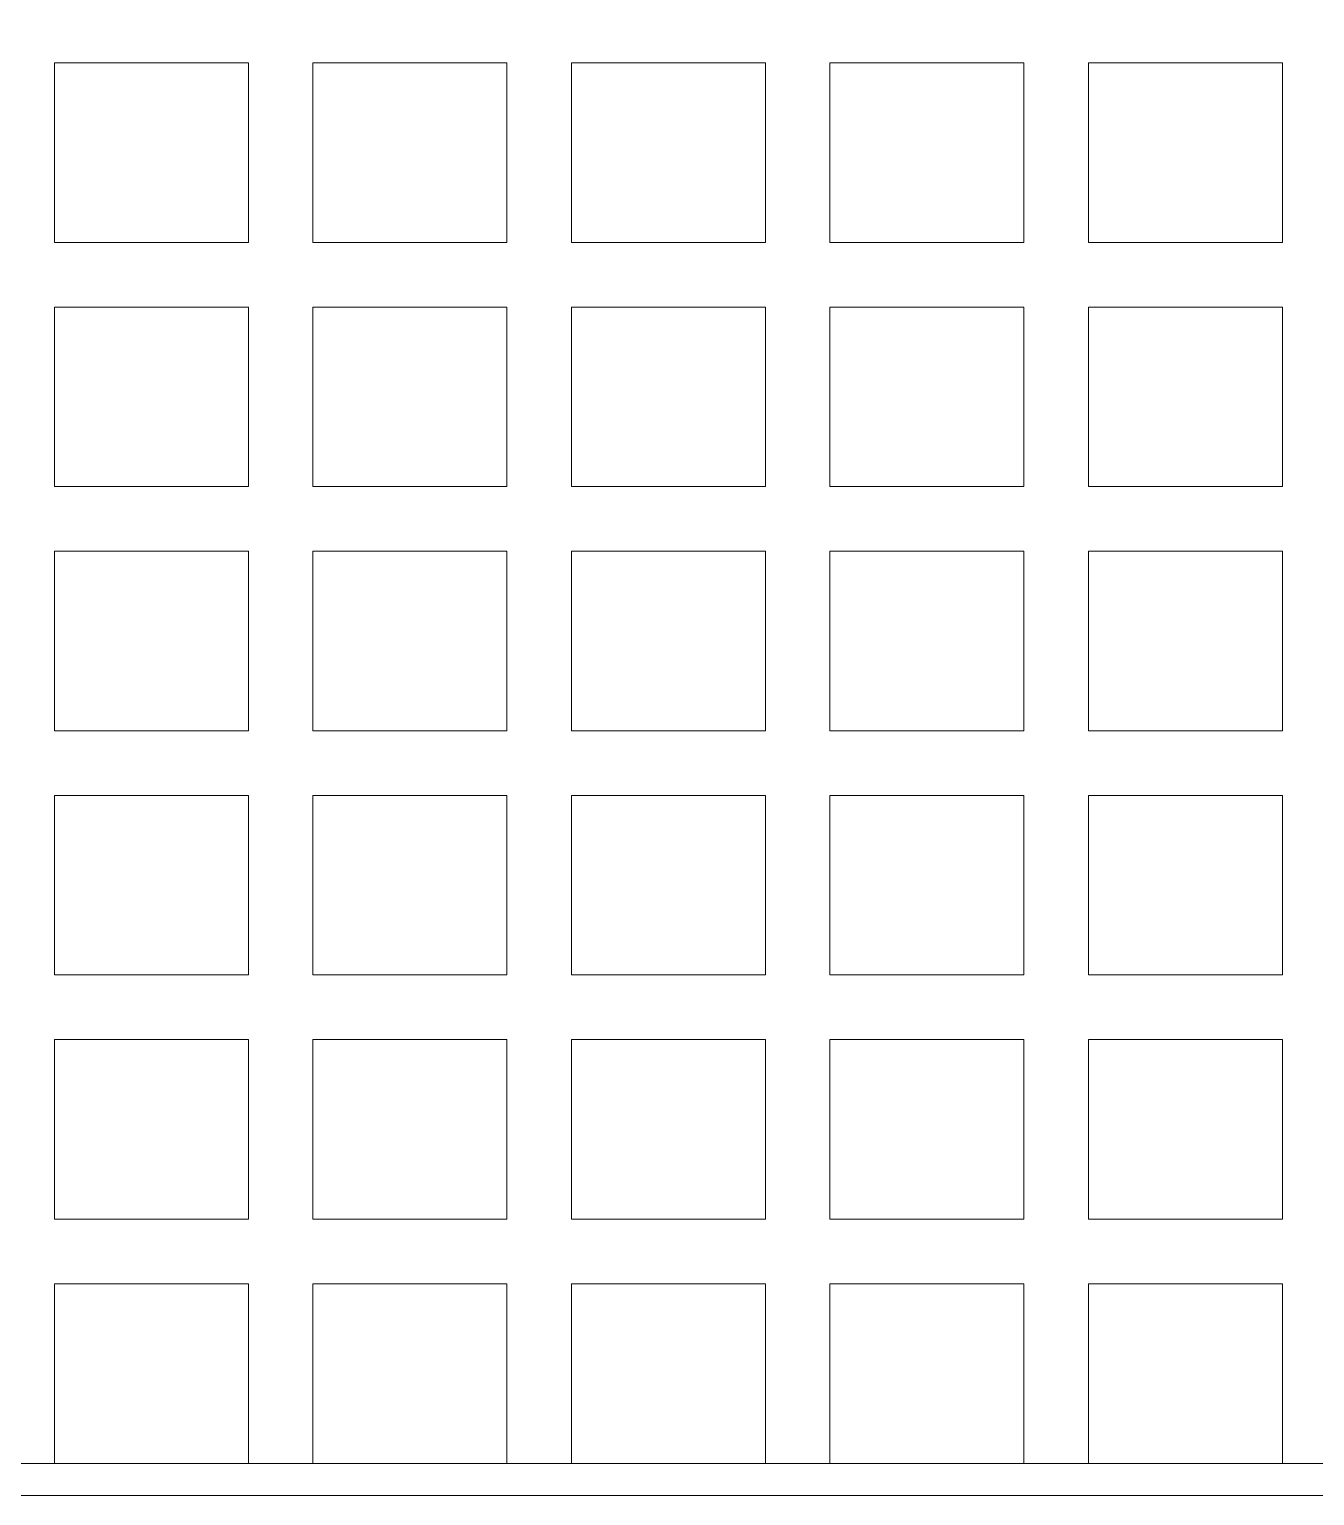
# Model space of a CAD drawing. Header units: millimetres. Extents: x 3554773 to 3850347, y -1853213 to -1653133.
# Drawn here: x 3621865 to 3625887, y -1716538 to -1711950 of the extents above; entities that cross this region are included whole.
import ezdxf

# ---------------------------------------------------------------- set-up
doc = ezdxf.new("R2010")
doc.units = ezdxf.units.MM
doc.header["$MEASUREMENT"] = 0
doc.set_wipeout_variables(frame=1)
doc.linetypes.add('Wipeout_Contour', pattern=[1000, 0, -1000])
doc.layers.add('Structural - Bearing', color=7, linetype='Continuous')
doc.layers.add('Structural - Bearing_Pen_No__3', color=7, linetype='Continuous', lineweight=18, true_color=0xff6600)

msp = doc.modelspace()

# ---------------------------------------------------------------- wipeouts: each hides what was drawn before it
at = {"color": 254, "linetype": 'Wipeout_Contour', "lineweight": 0, "ltscale": 40704785.87758876}
msp.add_wipeout([(3619213.6, -1709460), (3618066.4, -1709460), (3618066.4, -1720177.4), (3618167.5, -1720177.4), (3618167.5, -1720379.6), (3634378.4, -1720379.6), (3634378.4, -1709460), (3633368.7, -1709460), (3633368.7, -1716739.7), (3619213.6, -1716739.7)], dxfattribs=at).dxf.layer = 'Structural - Bearing'

# ---------------------------------------------------------------- next in the draw order: wipeouts: each hides what was drawn before it
at = {"color": 254, "linetype": 'Wipeout_Contour', "lineweight": 0, "ltscale": 16278548.82559348}
msp.add_wipeout([(3621943.5, -1712055.1), (3621943.5, -1712616.8), (3622550.2, -1712616.8), (3622550.2, -1712055.1)], dxfattribs=at).dxf.layer = 'Structural - Bearing'
at = {"color": 254, "linetype": 'Wipeout_Contour', "lineweight": 0, "ltscale": 16279272.92324078}
msp.add_wipeout([(3623359.1, -1712055.1), (3622752.4, -1712055.1), (3622752.4, -1712616.8), (3623359.1, -1712616.8)], dxfattribs=at).dxf.layer = 'Structural - Bearing'
at = {"color": 254, "linetype": 'Wipeout_Contour', "lineweight": 0, "ltscale": 16279997.02790351}
msp.add_wipeout([(3623561.3, -1712616.8), (3624167.9, -1712616.8), (3624167.9, -1712055.1), (3623561.3, -1712055.1)], dxfattribs=at).dxf.layer = 'Structural - Bearing'
at = {"color": 254, "linetype": 'Wipeout_Contour', "lineweight": 0, "ltscale": 16280721.13985184}
msp.add_wipeout([(3624370.1, -1712616.8), (3624976.8, -1712616.8), (3624976.8, -1712055.1), (3624370.1, -1712055.1)], dxfattribs=at).dxf.layer = 'Structural - Bearing'
at = {"color": 254, "linetype": 'Wipeout_Contour', "lineweight": 0, "ltscale": 16281445.25881373}
msp.add_wipeout([(3625179, -1712055.1), (3625179, -1712616.8), (3625785.6, -1712616.8), (3625785.6, -1712055.1)], dxfattribs=at).dxf.layer = 'Structural - Bearing'
at = {"color": 254, "linetype": 'Wipeout_Contour', "lineweight": 0, "ltscale": 16278870.07292239}
msp.add_wipeout([(3621943.5, -1713380.7), (3622550.2, -1713380.7), (3622550.2, -1712819), (3621943.5, -1712819)], dxfattribs=at).dxf.layer = 'Structural - Bearing'
at = {"color": 254, "linetype": 'Wipeout_Contour', "lineweight": 0, "ltscale": 16279594.15625959}
msp.add_wipeout([(3623359.1, -1712819), (3622752.4, -1712819), (3622752.4, -1713380.7), (3623359.1, -1713380.7)], dxfattribs=at).dxf.layer = 'Structural - Bearing'
at = {"color": 254, "linetype": 'Wipeout_Contour', "lineweight": 0, "ltscale": 16280318.24661368}
msp.add_wipeout([(3623561.3, -1712819), (3623561.3, -1713380.7), (3624167.9, -1713380.7), (3624167.9, -1712819)], dxfattribs=at).dxf.layer = 'Structural - Bearing'
at = {"color": 254, "linetype": 'Wipeout_Contour', "lineweight": 0, "ltscale": 16281042.34427556}
msp.add_wipeout([(3624370.1, -1713380.7), (3624976.8, -1713380.7), (3624976.8, -1712819), (3624370.1, -1712819)], dxfattribs=at).dxf.layer = 'Structural - Bearing'
at = {"color": 254, "linetype": 'Wipeout_Contour', "lineweight": 0, "ltscale": 16281766.44895213}
msp.add_wipeout([(3625179, -1712819), (3625179, -1713380.7), (3625785.6, -1713380.7), (3625785.6, -1712819)], dxfattribs=at).dxf.layer = 'Structural - Bearing'
at = {"color": 254, "linetype": 'Wipeout_Contour', "lineweight": 0, "ltscale": 16279191.34889413}
msp.add_wipeout([(3621943.5, -1713582.9), (3621943.5, -1714144.6), (3622550.2, -1714144.6), (3622550.2, -1713582.9)], dxfattribs=at).dxf.layer = 'Structural - Bearing'
at = {"color": 254, "linetype": 'Wipeout_Contour', "lineweight": 0, "ltscale": 16279915.41796329}
msp.add_wipeout([(3622752.4, -1714144.6), (3623359.1, -1714144.6), (3623359.1, -1713582.9), (3622752.4, -1713582.9)], dxfattribs=at).dxf.layer = 'Structural - Bearing'
at = {"color": 254, "linetype": 'Wipeout_Contour', "lineweight": 0, "ltscale": 16280639.49405016}
msp.add_wipeout([(3624167.9, -1713582.9), (3623561.3, -1713582.9), (3623561.3, -1714144.6), (3624167.9, -1714144.6)], dxfattribs=at).dxf.layer = 'Structural - Bearing'
at = {"color": 254, "linetype": 'Wipeout_Contour', "lineweight": 0, "ltscale": 16281363.57742487}
msp.add_wipeout([(3624370.1, -1713582.9), (3624370.1, -1714144.6), (3624976.8, -1714144.6), (3624976.8, -1713582.9)], dxfattribs=at).dxf.layer = 'Structural - Bearing'
at = {"color": 254, "linetype": 'Wipeout_Contour', "lineweight": 0, "ltscale": 16282087.66781541}
msp.add_wipeout([(3625785.6, -1713582.9), (3625179, -1713582.9), (3625179, -1714144.6), (3625785.6, -1714144.6)], dxfattribs=at).dxf.layer = 'Structural - Bearing'
at = {"color": 254, "linetype": 'Wipeout_Contour', "lineweight": 0, "ltscale": 16279512.65367681}
msp.add_wipeout([(3621943.5, -1714908.6), (3622550.2, -1714908.6), (3622550.2, -1714346.9), (3621943.5, -1714346.9)], dxfattribs=at).dxf.layer = 'Structural - Bearing'
at = {"color": 254, "linetype": 'Wipeout_Contour', "lineweight": 0, "ltscale": 16280236.7084769}
msp.add_wipeout([(3622752.4, -1714908.6), (3623359.1, -1714908.6), (3623359.1, -1714346.9), (3622752.4, -1714346.9)], dxfattribs=at).dxf.layer = 'Structural - Bearing'
at = {"color": 254, "linetype": 'Wipeout_Contour', "lineweight": 0, "ltscale": 16280960.77029614}
msp.add_wipeout([(3624167.9, -1714346.9), (3623561.3, -1714346.9), (3623561.3, -1714908.6), (3624167.9, -1714908.6)], dxfattribs=at).dxf.layer = 'Structural - Bearing'
at = {"color": 254, "linetype": 'Wipeout_Contour', "lineweight": 0, "ltscale": 16281684.83938298}
msp.add_wipeout([(3624976.8, -1714346.9), (3624370.1, -1714346.9), (3624370.1, -1714908.6), (3624976.8, -1714908.6)], dxfattribs=at).dxf.layer = 'Structural - Bearing'
at = {"color": 254, "linetype": 'Wipeout_Contour', "lineweight": 0, "ltscale": 16282408.91548676}
msp.add_wipeout([(3625785.6, -1714346.9), (3625179, -1714346.9), (3625179, -1714908.6), (3625785.6, -1714908.6)], dxfattribs=at).dxf.layer = 'Structural - Bearing'
at = {"color": 254, "linetype": 'Wipeout_Contour', "lineweight": 0, "ltscale": 16279833.98718383}
msp.add_wipeout([(3621943.5, -1715110.8), (3621943.5, -1715672.5), (3622550.2, -1715672.5), (3622550.2, -1715110.8)], dxfattribs=at).dxf.layer = 'Structural - Bearing'
at = {"color": 254, "linetype": 'Wipeout_Contour', "lineweight": 0, "ltscale": 16280558.02767199}
msp.add_wipeout([(3623359.1, -1715110.8), (3622752.4, -1715110.8), (3622752.4, -1715672.5), (3623359.1, -1715672.5)], dxfattribs=at).dxf.layer = 'Structural - Bearing'
at = {"color": 254, "linetype": 'Wipeout_Contour', "lineweight": 0, "ltscale": 16281282.07518013}
msp.add_wipeout([(3623561.3, -1715110.8), (3623561.3, -1715672.5), (3624167.9, -1715672.5), (3624167.9, -1715110.8)], dxfattribs=at).dxf.layer = 'Structural - Bearing'
at = {"color": 254, "linetype": 'Wipeout_Contour', "lineweight": 0, "ltscale": 16282006.12997838}
msp.add_wipeout([(3624370.1, -1715672.5), (3624976.8, -1715672.5), (3624976.8, -1715110.8), (3624370.1, -1715110.8)], dxfattribs=at).dxf.layer = 'Structural - Bearing'
at = {"color": 254, "linetype": 'Wipeout_Contour', "lineweight": 0, "ltscale": 16282730.1917947}
msp.add_wipeout([(3625179, -1715672.5), (3625785.6, -1715672.5), (3625785.6, -1715110.8), (3625179, -1715110.8)], dxfattribs=at).dxf.layer = 'Structural - Bearing'
at = {"color": 254, "linetype": 'Wipeout_Contour', "lineweight": 0, "ltscale": 24425861.73675548}
msp.add_wipeout([(3619415.9, -1716537.5), (3633166.5, -1716537.5), (3633166.5, -1716436.4), (3633065.4, -1716436.4), (3619517, -1716436.4), (3619415.9, -1716436.4)], dxfattribs=at).dxf.layer = 'Structural - Bearing'

# ---------------------------------------------------------------- next in the draw order: linework, layer by layer
at = {"layer": 'Structural - Bearing_Pen_No__3', "linetype": 'Continuous'}
for p, q in [((3621943.5, -1712616.8), (3621943.5, -1712055.1)), ((3621943.5, -1712055.1), (3622550.2, -1712055.1)), ((3622550.2, -1712055.1), (3622550.2, -1712616.8)), ((3622752.4, -1712616.8), (3622752.4, -1712055.1)), ((3622752.4, -1712055.1), (3623359.1, -1712055.1)), ((3623359.1, -1712055.1), (3623359.1, -1712616.8)), ((3623561.3, -1712616.8), (3623561.3, -1712055.1)), ((3623561.3, -1712055.1), (3624167.9, -1712055.1)), ((3624167.9, -1712055.1), (3624167.9, -1712616.8)), ((3624370.1, -1712616.8), (3624370.1, -1712055.1)), ((3624370.1, -1712055.1), (3624976.8, -1712055.1)), ((3624976.8, -1712055.1), (3624976.8, -1712616.8)), ((3625179, -1712616.8), (3625179, -1712055.1)), ((3625179, -1712055.1), (3625785.6, -1712055.1)), ((3625785.6, -1712055.1), (3625785.6, -1712616.8)), ((3621943.5, -1712616.8), (3622550.2, -1712616.8)), ((3622752.4, -1712616.8), (3623359.1, -1712616.8)), ((3623561.3, -1712616.8), (3624167.9, -1712616.8)), ((3624370.1, -1712616.8), (3624976.8, -1712616.8)), ((3625179, -1712616.8), (3625785.6, -1712616.8)), ((3621943.5, -1713380.7), (3621943.5, -1712819)), ((3621943.5, -1712819), (3622550.2, -1712819)), ((3622550.2, -1712819), (3622550.2, -1713380.7)), ((3622752.4, -1713380.7), (3622752.4, -1712819)), ((3622752.4, -1712819), (3623359.1, -1712819)), ((3623359.1, -1712819), (3623359.1, -1713380.7)), ((3623561.3, -1713380.7), (3623561.3, -1712819)), ((3623561.3, -1712819), (3624167.9, -1712819)), ((3624167.9, -1712819), (3624167.9, -1713380.7)), ((3624370.1, -1713380.7), (3624370.1, -1712819)), ((3624370.1, -1712819), (3624976.8, -1712819)), ((3624976.8, -1712819), (3624976.8, -1713380.7)), ((3625179, -1713380.7), (3625179, -1712819)), ((3625179, -1712819), (3625785.6, -1712819)), ((3625785.6, -1712819), (3625785.6, -1713380.7)), ((3621943.5, -1713380.7), (3622550.2, -1713380.7)), ((3622752.4, -1713380.7), (3623359.1, -1713380.7)), ((3623561.3, -1713380.7), (3624167.9, -1713380.7)), ((3624370.1, -1713380.7), (3624976.8, -1713380.7)), ((3625179, -1713380.7), (3625785.6, -1713380.7)), ((3621943.5, -1714144.6), (3621943.5, -1713582.9)), ((3621943.5, -1713582.9), (3622550.2, -1713582.9)), ((3622550.2, -1713582.9), (3622550.2, -1714144.6)), ((3622752.4, -1714144.6), (3622752.4, -1713582.9)), ((3622752.4, -1713582.9), (3623359.1, -1713582.9)), ((3623359.1, -1713582.9), (3623359.1, -1714144.6)), ((3623561.3, -1714144.6), (3623561.3, -1713582.9)), ((3623561.3, -1713582.9), (3624167.9, -1713582.9)), ((3624167.9, -1713582.9), (3624167.9, -1714144.6)), ((3624370.1, -1714144.6), (3624370.1, -1713582.9)), ((3624370.1, -1713582.9), (3624976.8, -1713582.9)), ((3624976.8, -1713582.9), (3624976.8, -1714144.6)), ((3625179, -1714144.6), (3625179, -1713582.9)), ((3625179, -1713582.9), (3625785.6, -1713582.9)), ((3625785.6, -1713582.9), (3625785.6, -1714144.6)), ((3621943.5, -1714144.6), (3622550.2, -1714144.6)), ((3622752.4, -1714144.6), (3623359.1, -1714144.6)), ((3623561.3, -1714144.6), (3624167.9, -1714144.6)), ((3624370.1, -1714144.6), (3624976.8, -1714144.6)), ((3625179, -1714144.6), (3625785.6, -1714144.6)), ((3621943.5, -1714908.6), (3621943.5, -1714346.9)), ((3621943.5, -1714346.9), (3622550.2, -1714346.9)), ((3622550.2, -1714346.9), (3622550.2, -1714908.6)), ((3622752.4, -1714908.6), (3622752.4, -1714346.9)), ((3622752.4, -1714346.9), (3623359.1, -1714346.9)), ((3623359.1, -1714346.9), (3623359.1, -1714908.6)), ((3623561.3, -1714908.6), (3623561.3, -1714346.9)), ((3623561.3, -1714346.9), (3624167.9, -1714346.9)), ((3624167.9, -1714346.9), (3624167.9, -1714908.6)), ((3624370.1, -1714908.6), (3624370.1, -1714346.9)), ((3624370.1, -1714346.9), (3624976.8, -1714346.9)), ((3624976.8, -1714346.9), (3624976.8, -1714908.6)), ((3625179, -1714908.6), (3625179, -1714346.9)), ((3625179, -1714346.9), (3625785.6, -1714346.9)), ((3625785.6, -1714346.9), (3625785.6, -1714908.6)), ((3621943.5, -1714908.6), (3622550.2, -1714908.6)), ((3622752.4, -1714908.6), (3623359.1, -1714908.6)), ((3623561.3, -1714908.6), (3624167.9, -1714908.6)), ((3624370.1, -1714908.6), (3624976.8, -1714908.6)), ((3625179, -1714908.6), (3625785.6, -1714908.6)), ((3621943.5, -1715672.5), (3621943.5, -1715110.8)), ((3621943.5, -1715110.8), (3622550.2, -1715110.8)), ((3622550.2, -1715110.8), (3622550.2, -1715672.5)), ((3622752.4, -1715672.5), (3622752.4, -1715110.8)), ((3622752.4, -1715110.8), (3623359.1, -1715110.8)), ((3623359.1, -1715110.8), (3623359.1, -1715672.5)), ((3623561.3, -1715672.5), (3623561.3, -1715110.8)), ((3623561.3, -1715110.8), (3624167.9, -1715110.8)), ((3624167.9, -1715110.8), (3624167.9, -1715672.5)), ((3624370.1, -1715672.5), (3624370.1, -1715110.8)), ((3624370.1, -1715110.8), (3624976.8, -1715110.8)), ((3624976.8, -1715110.8), (3624976.8, -1715672.5)), ((3625179, -1715672.5), (3625179, -1715110.8)), ((3625179, -1715110.8), (3625785.6, -1715110.8)), ((3625785.6, -1715110.8), (3625785.6, -1715672.5)), ((3621943.5, -1715672.5), (3622550.2, -1715672.5)), ((3622752.4, -1715672.5), (3623359.1, -1715672.5)), ((3623561.3, -1715672.5), (3624167.9, -1715672.5)), ((3624370.1, -1715672.5), (3624976.8, -1715672.5)), ((3625179, -1715672.5), (3625785.6, -1715672.5)), ((3633166.5, -1716537.5), (3619415.9, -1716537.5))]:
    msp.add_line(p, q, dxfattribs=at)

# ---------------------------------------------------------------- next in the draw order: wipeouts: each hides what was drawn before it
at = {"color": 254, "linetype": 'Wipeout_Contour', "lineweight": 0, "ltscale": 16280155.34945595}
msp.add_wipeout([(3621943.5, -1716436.4), (3622550.2, -1716436.4), (3622550.2, -1715874.7), (3621943.5, -1715874.7)], dxfattribs=at).dxf.layer = 'Structural - Bearing'
at = {"color": 254, "linetype": 'Wipeout_Contour', "lineweight": 0, "ltscale": 16280879.37565255}
msp.add_wipeout([(3622752.4, -1715874.7), (3622752.4, -1716436.4), (3623359.1, -1716436.4), (3623359.1, -1715874.7)], dxfattribs=at).dxf.layer = 'Structural - Bearing'
at = {"color": 254, "linetype": 'Wipeout_Contour', "lineweight": 0, "ltscale": 16281603.40887025}
msp.add_wipeout([(3624167.9, -1715874.7), (3623561.3, -1715874.7), (3623561.3, -1716436.4), (3624167.9, -1716436.4)], dxfattribs=at).dxf.layer = 'Structural - Bearing'
at = {"color": 254, "linetype": 'Wipeout_Contour', "lineweight": 0, "ltscale": 16282327.44937919}
msp.add_wipeout([(3624370.1, -1716436.4), (3624976.8, -1716436.4), (3624976.8, -1715874.7), (3624370.1, -1715874.7)], dxfattribs=at).dxf.layer = 'Structural - Bearing'
at = {"color": 254, "linetype": 'Wipeout_Contour', "lineweight": 0, "ltscale": 16283051.49690734}
msp.add_wipeout([(3625179, -1716436.4), (3625785.6, -1716436.4), (3625785.6, -1715874.7), (3625179, -1715874.7)], dxfattribs=at).dxf.layer = 'Structural - Bearing'

# ---------------------------------------------------------------- next in the draw order: linework, layer by layer
at = {"layer": 'Structural - Bearing_Pen_No__3', "linetype": 'Continuous'}
for p, q in [((3621943.5, -1716436.4), (3621943.5, -1715874.7)), ((3621943.5, -1715874.7), (3622550.2, -1715874.7)), ((3622550.2, -1715874.7), (3622550.2, -1716436.4)), ((3622752.4, -1716436.4), (3622752.4, -1715874.7)), ((3622752.4, -1715874.7), (3623359.1, -1715874.7)), ((3623359.1, -1715874.7), (3623359.1, -1716436.4)), ((3623561.3, -1716436.4), (3623561.3, -1715874.7)), ((3623561.3, -1715874.7), (3624167.9, -1715874.7)), ((3624167.9, -1715874.7), (3624167.9, -1716436.4)), ((3624370.1, -1716436.4), (3624370.1, -1715874.7)), ((3624370.1, -1715874.7), (3624976.8, -1715874.7)), ((3624976.8, -1715874.7), (3624976.8, -1716436.4)), ((3625179, -1716436.4), (3625179, -1715874.7)), ((3625179, -1715874.7), (3625785.6, -1715874.7)), ((3625785.6, -1715874.7), (3625785.6, -1716436.4)), ((3621741.3, -1716436.4), (3621943.5, -1716436.4)), ((3621943.5, -1716436.4), (3622550.2, -1716436.4)), ((3622550.2, -1716436.4), (3622752.4, -1716436.4)), ((3622752.4, -1716436.4), (3623359.1, -1716436.4)), ((3623359.1, -1716436.4), (3623561.3, -1716436.4)), ((3623561.3, -1716436.4), (3624167.9, -1716436.4)), ((3624167.9, -1716436.4), (3624370.1, -1716436.4)), ((3624370.1, -1716436.4), (3624976.8, -1716436.4)), ((3624976.8, -1716436.4), (3625179, -1716436.4)), ((3625179, -1716436.4), (3625785.6, -1716436.4)), ((3625785.6, -1716436.4), (3625987.9, -1716436.4))]:
    msp.add_line(p, q, dxfattribs=at)

doc.saveas('drawing.dxf')
